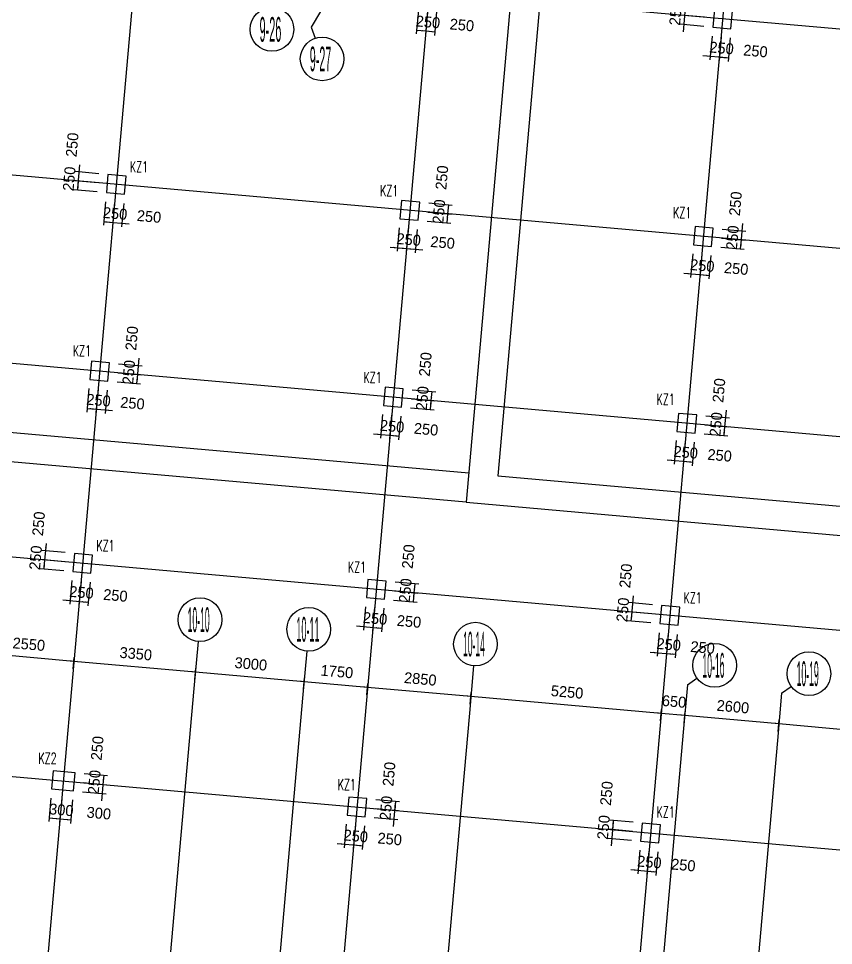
# Model space of a CAD drawing. Extents: x 19107 to 699106, y -67310 to 245688.
# Drawn here: x 616937 to 639333, y 71969 to 97433 of the extents above; entities that cross this region are included whole.
import ezdxf

# ---------------------------------------------------------------- set-up
doc = ezdxf.new("R2010")
doc.units = 0
doc.header["$LTSCALE"] = 100
doc.header["$MEASUREMENT"] = 0
for name, color, linetype in [('AXIS', 3, 'Continuous'), ('COLU', 7, 'Continuous'), ('DIM', 3, 'Continuous'), ('DOTE', 253, 'Continuous'), ('L-AXIS', 3, 'Continuous'), ('NUM', 7, 'Continuous')]:
    doc.layers.add(name, color=color, linetype=linetype)
doc.styles.add('hztxt', font='hztxt')
doc.styles.get("Standard").update_dxf_attribs({"font": 'standard'})
doc.dimstyles.get("Standard").update_dxf_attribs({"dimtxt": 300, "dimasz": 100, "dimexe": 100, "dimexo": 250, "dimgap": 100, "dimtad": 0, "dimtoh": 1, "dimdec": 0, "dimdsep": 46, "dimcen": 0.09, "dimclrt": 7, "dimadec": 0, "dimazin": 0, "dimtfac": 1, "dimtdec": 4, "dimtofl": 0, "dimtmove": 0, "dimatfit": 3, "dimfxl": 1, "dimtolj": 1, "dimtzin": 0, "dimarcsym": 0})

# ---------------------------------------------------------------- blocks, each defined once
blk = doc.blocks.new('*D1628')
at = {"layer": 'L-AXIS', "color": 0, "linetype": 'ByBlock', "lineweight": -2}
for p, q in [((634578, 78137), (634606, 78450)), ((634597, 78350), (635244, 78293)), ((635225, 78080), (635253, 78393))]:
    blk.add_line(p, q, dxfattribs=at)
for points in [[(634597, 78350), (634698, 78358), (634695, 78325)], [(635244, 78293), (635143, 78285), (635146, 78318)]]:
    blk.add_solid(points, dxfattribs=at)
at = {"layer": 'L-AXIS', "color": 7, "linetype": 'Continuous', "lineweight": -2, "insert": (634952, 78670), "char_height": 300, "width": 556.67, "attachment_point": 5, "rotation": 354.9316, "style": 'hztxt'}
blk.add_mtext('650', dxfattribs=at)
blk = doc.blocks.new('*D1372')
at = {"layer": 'L-AXIS', "color": 0, "linetype": 'ByBlock', "lineweight": -2}
for p, q in [((629349, 78601), (629376, 78914)), ((629367, 78814), (634597, 78350)), ((634578, 78137), (634606, 78450))]:
    blk.add_line(p, q, dxfattribs=at)
for points in [[(629367, 78814), (629469, 78822), (629466, 78789)], [(634597, 78350), (634496, 78343), (634499, 78376)]]:
    blk.add_solid(points, dxfattribs=at)
at = {"layer": 'L-AXIS', "color": 7, "linetype": 'Continuous', "lineweight": -2, "insert": (632013, 78931), "char_height": 300, "width": 780, "attachment_point": 5, "rotation": 354.9316, "style": 'hztxt'}
blk.add_mtext('5250', dxfattribs=at)
blk = doc.blocks.new('_AXISO')
blk.add_circle((0, 0), 0.5)
blk = doc.blocks.new('*D233')
at = {"layer": 'L-AXIS', "color": 0, "linetype": 'ByBlock', "lineweight": -2}
for p, q in [((615901, 79794), (615929, 80106)), ((615920, 80007), (618460, 79782)), ((618441, 79569), (618469, 79881))]:
    blk.add_line(p, q, dxfattribs=at)
for points in [[(615920, 80007), (616021, 80015), (616018, 79981)], [(618460, 79782), (618359, 79774), (618362, 79807)]]:
    blk.add_solid(points, dxfattribs=at)
at = {"layer": 'L-AXIS', "color": 7, "linetype": 'Continuous', "lineweight": -2, "insert": (617221, 80243), "char_height": 300, "width": 780, "attachment_point": 5, "rotation": 354.9316, "style": 'hztxt'}
blk.add_mtext('2550', dxfattribs=at)
blk = doc.blocks.new('*D3291')
at = {"layer": 'L-AXIS', "color": 0, "linetype": 'ByBlock', "lineweight": -2}
for p, q in [((618441, 79569), (618469, 79881)), ((618460, 79782), (621797, 79486)), ((621778, 79273), (621806, 79585))]:
    blk.add_line(p, q, dxfattribs=at)
for points in [[(618460, 79782), (618561, 79789), (618558, 79756)], [(621797, 79486), (621696, 79478), (621699, 79511)]]:
    blk.add_solid(points, dxfattribs=at)
at = {"layer": 'L-AXIS', "color": 7, "linetype": 'Continuous', "lineweight": -2, "insert": (620160, 79982), "char_height": 300, "width": 780, "attachment_point": 5, "rotation": 354.9316, "style": 'hztxt'}
blk.add_mtext('3350', dxfattribs=at)
blk = doc.blocks.new('*D230')
at = {"layer": 'L-AXIS', "color": 0, "linetype": 'ByBlock', "lineweight": -2}
for p, q in [((626510, 78853), (626537, 79166)), ((626529, 79066), (629367, 78814)), ((629349, 78601), (629376, 78914))]:
    blk.add_line(p, q, dxfattribs=at)
for points in [[(626529, 79066), (626630, 79074), (626627, 79041)], [(629367, 78814), (629266, 78806), (629269, 78840)]]:
    blk.add_solid(points, dxfattribs=at)
at = {"layer": 'L-AXIS', "color": 7, "linetype": 'Continuous', "lineweight": -2, "insert": (627979, 79289), "char_height": 300, "width": 780, "attachment_point": 5, "rotation": 354.9316, "style": 'hztxt'}
blk.add_mtext('2850', dxfattribs=at)
blk = doc.blocks.new('*D1200')
at = {"layer": 'L-AXIS', "color": 0, "linetype": 'ByBlock', "lineweight": -2}
for p, q in [((621778, 79273), (621806, 79585)), ((621797, 79486), (624785, 79221)), ((624767, 79008), (624794, 79320))]:
    blk.add_line(p, q, dxfattribs=at)
for points in [[(621797, 79486), (621898, 79493), (621895, 79460)], [(624785, 79221), (624684, 79213), (624687, 79246)]]:
    blk.add_solid(points, dxfattribs=at)
at = {"layer": 'L-AXIS', "color": 7, "linetype": 'Continuous', "lineweight": -2, "insert": (623322, 79702), "char_height": 300, "width": 780, "attachment_point": 5, "rotation": 354.9316, "style": 'hztxt'}
blk.add_mtext('3000', dxfattribs=at)
blk = doc.blocks.new('*D1475')
at = {"layer": 'L-AXIS', "color": 0, "linetype": 'ByBlock', "lineweight": -2}
for p, q in [((624767, 79008), (624794, 79320)), ((624785, 79221), (626529, 79066)), ((626510, 78853), (626537, 79166))]:
    blk.add_line(p, q, dxfattribs=at)
for points in [[(624785, 79221), (624887, 79228), (624884, 79195)], [(626529, 79066), (626428, 79058), (626430, 79091)]]:
    blk.add_solid(points, dxfattribs=at)
at = {"layer": 'L-AXIS', "color": 7, "linetype": 'Continuous', "lineweight": -2, "insert": (625688, 79492), "char_height": 300, "width": 690, "attachment_point": 5, "rotation": 354.9316, "style": 'hztxt'}
blk.add_mtext('1750', dxfattribs=at)
blk = doc.blocks.new('*D926')
at = {"layer": 'L-AXIS', "color": 0, "linetype": 'ByBlock', "lineweight": -2}
for p, q in [((637815, 77850), (637843, 78163)), ((637834, 78063), (642665, 77635)), ((642646, 77422), (642674, 77734))]:
    blk.add_line(p, q, dxfattribs=at)
for points in [[(637834, 78063), (637935, 78071), (637932, 78038)], [(642665, 77635), (642564, 77627), (642567, 77660)]]:
    blk.add_solid(points, dxfattribs=at)
at = {"layer": 'L-AXIS', "color": 7, "linetype": 'Continuous', "lineweight": -2, "insert": (640281, 78198), "char_height": 300, "width": 790, "attachment_point": 5, "rotation": 354.9316, "style": 'hztxt'}
blk.add_mtext('4850', dxfattribs=at)
blk = doc.blocks.new('*D1222')
at = {"layer": 'L-AXIS', "color": 0, "linetype": 'ByBlock', "lineweight": -2}
for p, q in [((635225, 78080), (635253, 78393)), ((635244, 78293), (637834, 78063)), ((637815, 77850), (637843, 78163))]:
    blk.add_line(p, q, dxfattribs=at)
for points in [[(635244, 78293), (635345, 78301), (635343, 78268)], [(637834, 78063), (637733, 78055), (637736, 78089)]]:
    blk.add_solid(points, dxfattribs=at)
at = {"layer": 'L-AXIS', "color": 7, "linetype": 'Continuous', "lineweight": -2, "insert": (636570, 78527), "char_height": 300, "width": 775, "attachment_point": 5, "rotation": 354.9316, "style": 'hztxt'}
blk.add_mtext('2600', dxfattribs=at)
blk = doc.blocks.new('*D1416')
at = {"layer": 'DIM', "color": 0, "linetype": 'ByBlock', "lineweight": -2}
for p, q in [((617825, 76019), (617768, 75372)), ((618124, 75993), (618067, 75345)), ((617777, 75471), (618076, 75445))]:
    blk.add_line(p, q, dxfattribs=at)
for points in [[(617777, 75471), (617878, 75479), (617875, 75446)], [(618076, 75445), (617975, 75437), (617978, 75470)]]:
    blk.add_solid(points, dxfattribs=at)
at = {"layer": 'DIM', "color": 7, "linetype": 'Continuous', "lineweight": -2, "insert": (618113, 75693), "char_height": 300, "width": 566.67, "attachment_point": 5, "rotation": 354.9316, "style": 'hztxt'}
blk.add_mtext('300', dxfattribs=at)
blk = doc.blocks.new('*D1661')
at = {"layer": 'DIM', "color": 0, "linetype": 'ByBlock', "lineweight": -2}
for p, q in [((618124, 75993), (618067, 75345)), ((618423, 75966), (618366, 75319)), ((618076, 75445), (618374, 75418))]:
    blk.add_line(p, q, dxfattribs=at)
for points in [[(618076, 75445), (618177, 75453), (618174, 75420)], [(618374, 75418), (618273, 75411), (618276, 75444)]]:
    blk.add_solid(points, dxfattribs=at)
at = {"layer": 'DIM', "color": 7, "linetype": 'Continuous', "lineweight": -2, "insert": (619145, 75601), "char_height": 300, "width": 566.67, "attachment_point": 5, "rotation": 354.9316, "style": 'hztxt'}
blk.add_mtext('300', dxfattribs=at)
blk = doc.blocks.new('*D5263')
at = {"layer": 'DIM', "color": 0, "linetype": 'ByBlock', "lineweight": -2}
for p, q in [((618716, 76442), (619364, 76385)), ((619224, 75945), (619282, 76593)), ((618694, 76193), (619342, 76136))]:
    blk.add_line(p, q, dxfattribs=at)
for points in [[(619264, 76394), (619256, 76495), (619290, 76492)], [(619242, 76145), (619250, 76044), (619217, 76046)]]:
    blk.add_solid(points, dxfattribs=at)
at = {"layer": 'DIM', "color": 7, "linetype": 'Continuous', "lineweight": -2, "insert": (619019, 76456), "char_height": 300, "width": 566.67, "attachment_point": 5, "rotation": 84.9316, "style": 'hztxt'}
blk.add_mtext('250', dxfattribs=at)
blk = doc.blocks.new('*D4931')
at = {"layer": 'DIM', "color": 0, "linetype": 'ByBlock', "lineweight": -2}
for p, q in [((618738, 76691), (619386, 76634)), ((618716, 76442), (619364, 76385)), ((619264, 76394), (619286, 76643))]:
    blk.add_line(p, q, dxfattribs=at)
for points in [[(619264, 76394), (619256, 76495), (619290, 76492)], [(619286, 76643), (619294, 76542), (619261, 76545)]]:
    blk.add_solid(points, dxfattribs=at)
at = {"layer": 'DIM', "color": 7, "linetype": 'Continuous', "lineweight": -2, "insert": (619101, 77388), "char_height": 300, "width": 566.67, "attachment_point": 5, "rotation": 84.9316, "style": 'hztxt'}
blk.add_mtext('250', dxfattribs=at)
blk = doc.blocks.new('*D4194')
at = {"layer": 'DIM', "color": 0, "linetype": 'ByBlock', "lineweight": -2}
for p, q in [((627927, 97662), (627869, 97014)), ((628176, 97639), (628118, 96992)), ((627878, 97114), (628127, 97092))]:
    blk.add_line(p, q, dxfattribs=at)
for points in [[(627878, 97114), (627979, 97121), (627976, 97088)], [(628127, 97092), (628026, 97084), (628029, 97117)]]:
    blk.add_solid(points, dxfattribs=at)
at = {"layer": 'DIM', "color": 7, "linetype": 'Continuous', "lineweight": -2, "insert": (628189, 97337), "char_height": 300, "width": 566.67, "attachment_point": 5, "rotation": 354.9316, "style": 'hztxt'}
blk.add_mtext('250', dxfattribs=at)
blk = doc.blocks.new('*D4488')
at = {"layer": 'DIM', "color": 0, "linetype": 'ByBlock', "lineweight": -2}
for p, q in [((628176, 97639), (628118, 96992)), ((628425, 97617), (628367, 96970)), ((628127, 97092), (628376, 97069))]:
    blk.add_line(p, q, dxfattribs=at)
for points in [[(628127, 97092), (628228, 97099), (628225, 97066)], [(628376, 97069), (628275, 97062), (628278, 97095)]]:
    blk.add_solid(points, dxfattribs=at)
at = {"layer": 'DIM', "color": 7, "linetype": 'Continuous', "lineweight": -2, "insert": (629122, 97254), "char_height": 300, "width": 566.67, "attachment_point": 5, "rotation": 354.9316, "style": 'hztxt'}
blk.add_mtext('250', dxfattribs=at)
blk = doc.blocks.new('*D4851')
at = {"layer": 'DIM', "color": 0, "linetype": 'ByBlock', "lineweight": -2}
for p, q in [((635010, 85840), (634953, 85192)), ((635259, 85817), (635202, 85170)), ((634762, 85309), (635410, 85252))]:
    blk.add_line(p, q, dxfattribs=at)
for points in [[(634962, 85292), (634860, 85284), (634863, 85317)], [(635211, 85270), (635312, 85277), (635309, 85244)]]:
    blk.add_solid(points, dxfattribs=at)
at = {"layer": 'DIM', "color": 7, "linetype": 'Continuous', "lineweight": -2, "insert": (635273, 85515), "char_height": 300, "width": 566.67, "attachment_point": 5, "rotation": 354.9316, "style": 'hztxt'}
blk.add_mtext('250', dxfattribs=at)
blk = doc.blocks.new('*D449')
at = {"layer": 'DIM', "color": 0, "linetype": 'ByBlock', "lineweight": -2}
for p, q in [((635259, 85817), (635202, 85170)), ((635508, 85795), (635451, 85148)), ((635211, 85270), (635460, 85247))]:
    blk.add_line(p, q, dxfattribs=at)
for points in [[(635211, 85270), (635312, 85277), (635309, 85244)], [(635460, 85247), (635359, 85240), (635361, 85273)]]:
    blk.add_solid(points, dxfattribs=at)
at = {"layer": 'DIM', "color": 7, "linetype": 'Continuous', "lineweight": -2, "insert": (636205, 85432), "char_height": 300, "width": 566.67, "attachment_point": 5, "rotation": 354.9316, "style": 'hztxt'}
blk.add_mtext('250', dxfattribs=at)
blk = doc.blocks.new('*D45')
at = {"layer": 'DIM', "color": 0, "linetype": 'ByBlock', "lineweight": -2}
for p, q in [((635801, 86271), (636449, 86214)), ((636327, 85974), (636349, 86223)), ((635779, 86022), (636427, 85965))]:
    blk.add_line(p, q, dxfattribs=at)
for points in [[(636327, 85974), (636319, 86075), (636353, 86072)], [(636349, 86223), (636357, 86122), (636324, 86125)]]:
    blk.add_solid(points, dxfattribs=at)
at = {"layer": 'DIM', "color": 7, "linetype": 'Continuous', "lineweight": -2, "insert": (636104, 86285), "char_height": 300, "width": 566.67, "attachment_point": 5, "rotation": 84.9316, "style": 'hztxt'}
blk.add_mtext('250', dxfattribs=at)
blk = doc.blocks.new('*D3606')
at = {"layer": 'DIM', "color": 0, "linetype": 'ByBlock', "lineweight": -2}
for p, q in [((636332, 86023), (636389, 86671)), ((635823, 86520), (636471, 86463)), ((635801, 86271), (636449, 86214))]:
    blk.add_line(p, q, dxfattribs=at)
for points in [[(636371, 86472), (636364, 86573), (636397, 86570)], [(636349, 86223), (636357, 86122), (636324, 86125)]]:
    blk.add_solid(points, dxfattribs=at)
at = {"layer": 'DIM', "color": 7, "linetype": 'Continuous', "lineweight": -2, "insert": (636186, 87217), "char_height": 300, "width": 566.67, "attachment_point": 5, "rotation": 84.9316, "style": 'hztxt'}
blk.add_mtext('250', dxfattribs=at)
blk = doc.blocks.new('*D3284')
at = {"layer": 'DIM', "color": 0, "linetype": 'ByBlock', "lineweight": -2}
for p, q in [((626942, 86555), (626884, 85908)), ((627191, 86533), (627133, 85886)), ((626694, 86025), (627341, 85967))]:
    blk.add_line(p, q, dxfattribs=at)
for points in [[(626893, 86007), (626792, 86000), (626795, 86033)], [(627142, 85985), (627243, 85993), (627240, 85960)]]:
    blk.add_solid(points, dxfattribs=at)
at = {"layer": 'DIM', "color": 7, "linetype": 'Continuous', "lineweight": -2, "insert": (627204, 86231), "char_height": 300, "width": 566.67, "attachment_point": 5, "rotation": 354.9316, "style": 'hztxt'}
blk.add_mtext('250', dxfattribs=at)
blk = doc.blocks.new('*D4242')
at = {"layer": 'DIM', "color": 0, "linetype": 'ByBlock', "lineweight": -2}
for p, q in [((627191, 86533), (627133, 85886)), ((627440, 86511), (627382, 85863)), ((627142, 85985), (627391, 85963))]:
    blk.add_line(p, q, dxfattribs=at)
for points in [[(627142, 85985), (627243, 85993), (627240, 85960)], [(627391, 85963), (627290, 85955), (627293, 85989)]]:
    blk.add_solid(points, dxfattribs=at)
at = {"layer": 'DIM', "color": 7, "linetype": 'Continuous', "lineweight": -2, "insert": (628137, 86148), "char_height": 300, "width": 566.67, "attachment_point": 5, "rotation": 354.9316, "style": 'hztxt'}
blk.add_mtext('250', dxfattribs=at)
blk = doc.blocks.new('*D4487')
at = {"layer": 'DIM', "color": 0, "linetype": 'ByBlock', "lineweight": -2}
for p, q in [((627733, 86987), (628381, 86929)), ((628259, 86689), (628281, 86938)), ((627711, 86738), (628358, 86680))]:
    blk.add_line(p, q, dxfattribs=at)
for points in [[(628281, 86938), (628289, 86837), (628255, 86840)], [(628259, 86689), (628251, 86790), (628284, 86787)]]:
    blk.add_solid(points, dxfattribs=at)
at = {"layer": 'DIM', "color": 7, "linetype": 'Continuous', "lineweight": -2, "insert": (628035, 87000), "char_height": 300, "width": 566.67, "attachment_point": 5, "rotation": 84.9316, "style": 'hztxt'}
blk.add_mtext('250', dxfattribs=at)
blk = doc.blocks.new('*D4088')
at = {"layer": 'DIM', "color": 0, "linetype": 'ByBlock', "lineweight": -2}
for p, q in [((627755, 87236), (628403, 87178)), ((628281, 86938), (628303, 87187)), ((627733, 86987), (628381, 86929))]:
    blk.add_line(p, q, dxfattribs=at)
for points in [[(628303, 87187), (628311, 87086), (628278, 87089)], [(628281, 86938), (628273, 87039), (628306, 87036)]]:
    blk.add_solid(points, dxfattribs=at)
at = {"layer": 'DIM', "color": 7, "linetype": 'Continuous', "lineweight": -2, "insert": (628118, 87933), "char_height": 300, "width": 566.67, "attachment_point": 5, "rotation": 84.9316, "style": 'hztxt'}
blk.add_mtext('250', dxfattribs=at)
blk = doc.blocks.new('*D2395')
at = {"layer": 'DIM', "color": 0, "linetype": 'ByBlock', "lineweight": -2}
for p, q in [((618873, 87271), (618816, 86623)), ((619123, 87249), (619065, 86601)), ((618825, 86723), (619074, 86701))]:
    blk.add_line(p, q, dxfattribs=at)
for points in [[(618825, 86723), (618926, 86731), (618923, 86697)], [(619074, 86701), (618973, 86693), (618976, 86726)]]:
    blk.add_solid(points, dxfattribs=at)
at = {"layer": 'DIM', "color": 7, "linetype": 'Continuous', "lineweight": -2, "insert": (619136, 86946), "char_height": 300, "width": 566.67, "attachment_point": 5, "rotation": 354.9316, "style": 'hztxt'}
blk.add_mtext('250', dxfattribs=at)
blk = doc.blocks.new('*D2014')
at = {"layer": 'DIM', "color": 0, "linetype": 'ByBlock', "lineweight": -2}
for p, q in [((619123, 87249), (619065, 86601)), ((619372, 87227), (619314, 86579)), ((618875, 86718), (619522, 86661))]:
    blk.add_line(p, q, dxfattribs=at)
for points in [[(619074, 86701), (618973, 86693), (618976, 86726)], [(619323, 86679), (619424, 86686), (619421, 86653)]]:
    blk.add_solid(points, dxfattribs=at)
at = {"layer": 'DIM', "color": 7, "linetype": 'Continuous', "lineweight": -2, "insert": (620069, 86864), "char_height": 300, "width": 566.67, "attachment_point": 5, "rotation": 354.9316, "style": 'hztxt'}
blk.add_mtext('250', dxfattribs=at)
blk = doc.blocks.new('*D2915')
at = {"layer": 'DIM', "color": 0, "linetype": 'ByBlock', "lineweight": -2}
for p, q in [((619665, 87702), (620312, 87645)), ((620191, 87405), (620213, 87654)), ((619643, 87453), (620290, 87396))]:
    blk.add_line(p, q, dxfattribs=at)
for points in [[(620213, 87654), (620220, 87553), (620187, 87556)], [(620191, 87405), (620183, 87506), (620216, 87503)]]:
    blk.add_solid(points, dxfattribs=at)
at = {"layer": 'DIM', "color": 7, "linetype": 'Continuous', "lineweight": -2, "insert": (619967, 87716), "char_height": 300, "width": 566.67, "attachment_point": 5, "rotation": 84.9316, "style": 'hztxt'}
blk.add_mtext('250', dxfattribs=at)
blk = doc.blocks.new('*D2521')
at = {"layer": 'DIM', "color": 0, "linetype": 'ByBlock', "lineweight": -2}
for p, q in [((619687, 87951), (620334, 87894)), ((620195, 87455), (620252, 88102)), ((619665, 87702), (620312, 87645))]:
    blk.add_line(p, q, dxfattribs=at)
for points in [[(620235, 87903), (620227, 88004), (620260, 88001)], [(620213, 87654), (620220, 87553), (620187, 87556)]]:
    blk.add_solid(points, dxfattribs=at)
at = {"layer": 'DIM', "color": 7, "linetype": 'Continuous', "lineweight": -2, "insert": (620050, 88649), "char_height": 300, "width": 566.67, "attachment_point": 5, "rotation": 84.9316, "style": 'hztxt'}
blk.add_mtext('250', dxfattribs=at)
blk = doc.blocks.new('*D684')
at = {"layer": 'DIM', "color": 0, "linetype": 'ByBlock', "lineweight": -2}
for p, q in [((635260, 97714), (635203, 97066)), ((635768, 97217), (635121, 97274)), ((635790, 97466), (635143, 97523))]:
    blk.add_line(p, q, dxfattribs=at)
for points in [[(635242, 97515), (635235, 97616), (635268, 97613)], [(635220, 97266), (635228, 97165), (635195, 97167)]]:
    blk.add_solid(points, dxfattribs=at)
at = {"layer": 'DIM', "color": 7, "linetype": 'Continuous', "lineweight": -2, "insert": (634997, 97577), "char_height": 300, "width": 566.67, "attachment_point": 5, "rotation": 84.9316, "style": 'hztxt'}
blk.add_mtext('250', dxfattribs=at)
blk = doc.blocks.new('*D330')
at = {"layer": 'DIM', "color": 0, "linetype": 'ByBlock', "lineweight": -2}
for p, q in [((635995, 96946), (635938, 96298)), ((636244, 96924), (636187, 96276)), ((635747, 96416), (636395, 96358))]:
    blk.add_line(p, q, dxfattribs=at)
for points in [[(635947, 96398), (635846, 96390), (635848, 96423)], [(636196, 96376), (636297, 96384), (636294, 96351)]]:
    blk.add_solid(points, dxfattribs=at)
at = {"layer": 'DIM', "color": 7, "linetype": 'Continuous', "lineweight": -2, "insert": (636258, 96621), "char_height": 300, "width": 566.67, "attachment_point": 5, "rotation": 354.9316, "style": 'hztxt'}
blk.add_mtext('250', dxfattribs=at)
blk = doc.blocks.new('*D1283')
at = {"layer": 'DIM', "color": 0, "linetype": 'ByBlock', "lineweight": -2}
for p, q in [((636244, 96924), (636187, 96276)), ((636493, 96902), (636436, 96254)), ((636196, 96376), (636445, 96354))]:
    blk.add_line(p, q, dxfattribs=at)
for points in [[(636196, 96376), (636297, 96384), (636294, 96351)], [(636445, 96354), (636344, 96346), (636347, 96379)]]:
    blk.add_solid(points, dxfattribs=at)
at = {"layer": 'DIM', "color": 7, "linetype": 'Continuous', "lineweight": -2, "insert": (637190, 96539), "char_height": 300, "width": 566.67, "attachment_point": 5, "rotation": 354.9316, "style": 'hztxt'}
blk.add_mtext('250', dxfattribs=at)
blk = doc.blocks.new('*D765')
at = {"layer": 'DIM', "color": 0, "linetype": 'ByBlock', "lineweight": -2}
for p, q in [((635465, 90969), (635408, 90322)), ((635714, 90947), (635657, 90300)), ((635217, 90439), (635865, 90382))]:
    blk.add_line(p, q, dxfattribs=at)
for points in [[(635417, 90422), (635315, 90414), (635318, 90447)], [(635666, 90399), (635767, 90407), (635764, 90374)]]:
    blk.add_solid(points, dxfattribs=at)
at = {"layer": 'DIM', "color": 7, "linetype": 'Continuous', "lineweight": -2, "insert": (635728, 90645), "char_height": 300, "width": 566.67, "attachment_point": 5, "rotation": 354.9316, "style": 'hztxt'}
blk.add_mtext('250', dxfattribs=at)
blk = doc.blocks.new('*D380')
at = {"layer": 'DIM', "color": 0, "linetype": 'ByBlock', "lineweight": -2}
for p, q in [((635714, 90947), (635657, 90300)), ((635963, 90925), (635906, 90278)), ((635666, 90399), (635915, 90377))]:
    blk.add_line(p, q, dxfattribs=at)
for points in [[(635666, 90399), (635767, 90407), (635764, 90374)], [(635915, 90377), (635814, 90370), (635816, 90403)]]:
    blk.add_solid(points, dxfattribs=at)
at = {"layer": 'DIM', "color": 7, "linetype": 'Continuous', "lineweight": -2, "insert": (636660, 90562), "char_height": 300, "width": 566.67, "attachment_point": 5, "rotation": 354.9316, "style": 'hztxt'}
blk.add_mtext('250', dxfattribs=at)
blk = doc.blocks.new('*D1363')
at = {"layer": 'DIM', "color": 0, "linetype": 'ByBlock', "lineweight": -2}
for p, q in [((636256, 91401), (636904, 91344)), ((636782, 91104), (636804, 91353)), ((636234, 91152), (636882, 91095))]:
    blk.add_line(p, q, dxfattribs=at)
for points in [[(636782, 91104), (636774, 91205), (636808, 91202)], [(636804, 91353), (636812, 91251), (636779, 91254)]]:
    blk.add_solid(points, dxfattribs=at)
at = {"layer": 'DIM', "color": 7, "linetype": 'Continuous', "lineweight": -2, "insert": (636559, 91415), "char_height": 300, "width": 566.67, "attachment_point": 5, "rotation": 84.9316, "style": 'hztxt'}
blk.add_mtext('250', dxfattribs=at)
blk = doc.blocks.new('*D984')
at = {"layer": 'DIM', "color": 0, "linetype": 'ByBlock', "lineweight": -2}
for p, q in [((636787, 91153), (636844, 91801)), ((636278, 91650), (636926, 91593)), ((636256, 91401), (636904, 91344))]:
    blk.add_line(p, q, dxfattribs=at)
for points in [[(636826, 91602), (636819, 91703), (636852, 91700)], [(636804, 91353), (636812, 91251), (636779, 91254)]]:
    blk.add_solid(points, dxfattribs=at)
at = {"layer": 'DIM', "color": 7, "linetype": 'Continuous', "lineweight": -2, "insert": (636641, 92347), "char_height": 300, "width": 566.67, "attachment_point": 5, "rotation": 84.9316, "style": 'hztxt'}
blk.add_mtext('250', dxfattribs=at)
blk = doc.blocks.new('*D1227')
at = {"layer": 'DIM', "color": 0, "linetype": 'ByBlock', "lineweight": -2}
for p, q in [((627397, 91685), (627339, 91038)), ((627646, 91663), (627588, 91015)), ((627149, 91155), (627796, 91097))]:
    blk.add_line(p, q, dxfattribs=at)
for points in [[(627348, 91137), (627247, 91129), (627250, 91163)], [(627597, 91115), (627698, 91123), (627695, 91090)]]:
    blk.add_solid(points, dxfattribs=at)
at = {"layer": 'DIM', "color": 7, "linetype": 'Continuous', "lineweight": -2, "insert": (627659, 91360), "char_height": 300, "width": 566.67, "attachment_point": 5, "rotation": 354.9316, "style": 'hztxt'}
blk.add_mtext('250', dxfattribs=at)
blk = doc.blocks.new('*D4839')
at = {"layer": 'DIM', "color": 0, "linetype": 'ByBlock', "lineweight": -2}
for p, q in [((627646, 91663), (627588, 91015)), ((627895, 91641), (627837, 90993)), ((627398, 91133), (628045, 91075))]:
    blk.add_line(p, q, dxfattribs=at)
for points in [[(627597, 91115), (627496, 91107), (627499, 91140)], [(627846, 91093), (627947, 91101), (627944, 91068)]]:
    blk.add_solid(points, dxfattribs=at)
at = {"layer": 'DIM', "color": 7, "linetype": 'Continuous', "lineweight": -2, "insert": (628592, 91278), "char_height": 300, "width": 566.67, "attachment_point": 5, "rotation": 354.9316, "style": 'hztxt'}
blk.add_mtext('250', dxfattribs=at)
blk = doc.blocks.new('*D4496')
at = {"layer": 'DIM', "color": 0, "linetype": 'ByBlock', "lineweight": -2}
for p, q in [((628188, 92117), (628835, 92059)), ((628714, 91819), (628736, 92068)), ((628166, 91868), (628813, 91810))]:
    blk.add_line(p, q, dxfattribs=at)
for points in [[(628736, 92068), (628744, 91967), (628710, 91970)], [(628714, 91819), (628706, 91920), (628739, 91917)]]:
    blk.add_solid(points, dxfattribs=at)
at = {"layer": 'DIM', "color": 7, "linetype": 'Continuous', "lineweight": -2, "insert": (628490, 92130), "char_height": 300, "width": 566.67, "attachment_point": 5, "rotation": 84.9316, "style": 'hztxt'}
blk.add_mtext('250', dxfattribs=at)
blk = doc.blocks.new('*D108')
at = {"layer": 'DIM', "color": 0, "linetype": 'ByBlock', "lineweight": -2}
for p, q in [((628210, 92366), (628858, 92308)), ((628736, 92068), (628758, 92317)), ((628188, 92117), (628835, 92059))]:
    blk.add_line(p, q, dxfattribs=at)
for points in [[(628758, 92317), (628766, 92216), (628733, 92219)], [(628736, 92068), (628728, 92169), (628761, 92166)]]:
    blk.add_solid(points, dxfattribs=at)
at = {"layer": 'DIM', "color": 7, "linetype": 'Continuous', "lineweight": -2, "insert": (628573, 93063), "char_height": 300, "width": 566.67, "attachment_point": 5, "rotation": 84.9316, "style": 'hztxt'}
blk.add_mtext('250', dxfattribs=at)
blk = doc.blocks.new('*D5010')
at = {"layer": 'DIM', "color": 0, "linetype": 'ByBlock', "lineweight": -2}
for p, q in [((619146, 93170), (618498, 93227)), ((618616, 93418), (618558, 92770)), ((619124, 92921), (618476, 92978))]:
    blk.add_line(p, q, dxfattribs=at)
for points in [[(618598, 93218), (618590, 93319), (618623, 93316)], [(618576, 92969), (618584, 92868), (618550, 92871)]]:
    blk.add_solid(points, dxfattribs=at)
at = {"layer": 'DIM', "color": 7, "linetype": 'Continuous', "lineweight": -2, "insert": (618413, 93964), "char_height": 300, "width": 566.67, "attachment_point": 5, "rotation": 84.9316, "style": 'hztxt'}
blk.add_mtext('250', dxfattribs=at)
blk = doc.blocks.new('*D3275')
at = {"layer": 'DIM', "color": 0, "linetype": 'ByBlock', "lineweight": -2}
for p, q in [((619124, 92921), (618476, 92978)), ((618576, 92969), (618554, 92720)), ((619102, 92672), (618454, 92729))]:
    blk.add_line(p, q, dxfattribs=at)
for points in [[(618576, 92969), (618584, 92868), (618550, 92871)], [(618554, 92720), (618546, 92821), (618579, 92818)]]:
    blk.add_solid(points, dxfattribs=at)
at = {"layer": 'DIM', "color": 7, "linetype": 'Continuous', "lineweight": -2, "insert": (618330, 93031), "char_height": 300, "width": 566.67, "attachment_point": 5, "rotation": 84.9316, "style": 'hztxt'}
blk.add_mtext('250', dxfattribs=at)
blk = doc.blocks.new('*D3589')
at = {"layer": 'DIM', "color": 0, "linetype": 'ByBlock', "lineweight": -2}
for p, q in [((619328, 92401), (619271, 91753)), ((619577, 92378), (619520, 91731)), ((619280, 91853), (619529, 91831))]:
    blk.add_line(p, q, dxfattribs=at)
for points in [[(619280, 91853), (619381, 91860), (619378, 91827)], [(619529, 91831), (619428, 91823), (619431, 91856)]]:
    blk.add_solid(points, dxfattribs=at)
at = {"layer": 'DIM', "color": 7, "linetype": 'Continuous', "lineweight": -2, "insert": (619591, 92076), "char_height": 300, "width": 566.67, "attachment_point": 5, "rotation": 354.9316, "style": 'hztxt'}
blk.add_mtext('250', dxfattribs=at)
blk = doc.blocks.new('*D3220')
at = {"layer": 'DIM', "color": 0, "linetype": 'ByBlock', "lineweight": -2}
for p, q in [((619577, 92378), (619520, 91731)), ((619827, 92356), (619769, 91709)), ((619330, 91848), (619977, 91791))]:
    blk.add_line(p, q, dxfattribs=at)
for points in [[(619529, 91831), (619428, 91823), (619431, 91856)], [(619778, 91809), (619879, 91816), (619876, 91783)]]:
    blk.add_solid(points, dxfattribs=at)
at = {"layer": 'DIM', "color": 7, "linetype": 'Continuous', "lineweight": -2, "insert": (620524, 91993), "char_height": 300, "width": 566.67, "attachment_point": 5, "rotation": 354.9316, "style": 'hztxt'}
blk.add_mtext('250', dxfattribs=at)
blk = doc.blocks.new('*D2859')
at = {"layer": 'DIM', "color": 0, "linetype": 'ByBlock', "lineweight": -2}
for p, q in [((633829, 81577), (633772, 80930)), ((634359, 81329), (633712, 81387)), ((634337, 81080), (633690, 81138))]:
    blk.add_line(p, q, dxfattribs=at)
for points in [[(633811, 81378), (633804, 81479), (633837, 81476)], [(633789, 81129), (633797, 81028), (633764, 81031)]]:
    blk.add_solid(points, dxfattribs=at)
at = {"layer": 'DIM', "color": 7, "linetype": 'Continuous', "lineweight": -2, "insert": (633626, 82124), "char_height": 300, "width": 566.67, "attachment_point": 5, "rotation": 84.9316, "style": 'hztxt'}
blk.add_mtext('250', dxfattribs=at)
blk = doc.blocks.new('*D2457')
at = {"layer": 'DIM', "color": 0, "linetype": 'ByBlock', "lineweight": -2}
for p, q in [((634337, 81080), (633690, 81138)), ((633789, 81129), (633767, 80880)), ((634315, 80831), (633668, 80889))]:
    blk.add_line(p, q, dxfattribs=at)
for points in [[(633767, 80880), (633759, 80981), (633793, 80978)], [(633789, 81129), (633797, 81028), (633764, 81031)]]:
    blk.add_solid(points, dxfattribs=at)
at = {"layer": 'DIM', "color": 7, "linetype": 'Continuous', "lineweight": -2, "insert": (633544, 81191), "char_height": 300, "width": 566.67, "attachment_point": 5, "rotation": 84.9316, "style": 'hztxt'}
blk.add_mtext('250', dxfattribs=at)
blk = doc.blocks.new('*D805')
at = {"layer": 'DIM', "color": 0, "linetype": 'ByBlock', "lineweight": -2}
for p, q in [((634542, 80560), (634485, 79913)), ((634791, 80538), (634734, 79891)), ((634294, 80030), (634942, 79973))]:
    blk.add_line(p, q, dxfattribs=at)
for points in [[(634493, 80012), (634392, 80005), (634395, 80038)], [(634742, 79990), (634843, 79998), (634841, 79965)]]:
    blk.add_solid(points, dxfattribs=at)
at = {"layer": 'DIM', "color": 7, "linetype": 'Continuous', "lineweight": -2, "insert": (634805, 80236), "char_height": 300, "width": 566.67, "attachment_point": 5, "rotation": 354.9316, "style": 'hztxt'}
blk.add_mtext('250', dxfattribs=at)
blk = doc.blocks.new('*D428')
at = {"layer": 'DIM', "color": 0, "linetype": 'ByBlock', "lineweight": -2}
for p, q in [((634791, 80538), (634734, 79891)), ((635040, 80516), (634983, 79869)), ((634742, 79990), (634991, 79968))]:
    blk.add_line(p, q, dxfattribs=at)
for points in [[(634742, 79990), (634843, 79998), (634841, 79965)], [(634991, 79968), (634890, 79960), (634893, 79994)]]:
    blk.add_solid(points, dxfattribs=at)
at = {"layer": 'DIM', "color": 7, "linetype": 'Continuous', "lineweight": -2, "insert": (635737, 80153), "char_height": 300, "width": 566.67, "attachment_point": 5, "rotation": 354.9316, "style": 'hztxt'}
blk.add_mtext('250', dxfattribs=at)
blk = doc.blocks.new('*D1324')
at = {"layer": 'DIM', "color": 0, "linetype": 'ByBlock', "lineweight": -2}
for p, q in [((626474, 81276), (626416, 80628)), ((626723, 81254), (626665, 80606)), ((626226, 80746), (626873, 80688))]:
    blk.add_line(p, q, dxfattribs=at)
for points in [[(626425, 80728), (626324, 80720), (626327, 80753)], [(626674, 80706), (626775, 80714), (626772, 80680)]]:
    blk.add_solid(points, dxfattribs=at)
at = {"layer": 'DIM', "color": 7, "linetype": 'Continuous', "lineweight": -2, "insert": (626736, 80951), "char_height": 300, "width": 566.67, "attachment_point": 5, "rotation": 354.9316, "style": 'hztxt'}
blk.add_mtext('250', dxfattribs=at)
blk = doc.blocks.new('*D942')
at = {"layer": 'DIM', "color": 0, "linetype": 'ByBlock', "lineweight": -2}
for p, q in [((626723, 81254), (626665, 80606)), ((626972, 81232), (626914, 80584)), ((626674, 80706), (626923, 80684))]:
    blk.add_line(p, q, dxfattribs=at)
for points in [[(626674, 80706), (626775, 80714), (626772, 80680)], [(626923, 80684), (626822, 80676), (626825, 80709)]]:
    blk.add_solid(points, dxfattribs=at)
at = {"layer": 'DIM', "color": 7, "linetype": 'Continuous', "lineweight": -2, "insert": (627669, 80869), "char_height": 300, "width": 566.67, "attachment_point": 5, "rotation": 354.9316, "style": 'hztxt'}
blk.add_mtext('250', dxfattribs=at)
blk = doc.blocks.new('*D1269')
at = {"layer": 'DIM', "color": 0, "linetype": 'ByBlock', "lineweight": -2}
for p, q in [((627265, 81708), (627912, 81650)), ((627791, 81410), (627813, 81659)), ((627243, 81459), (627890, 81401))]:
    blk.add_line(p, q, dxfattribs=at)
for points in [[(627791, 81410), (627783, 81511), (627816, 81508)], [(627813, 81659), (627820, 81558), (627787, 81561)]]:
    blk.add_solid(points, dxfattribs=at)
at = {"layer": 'DIM', "color": 7, "linetype": 'Continuous', "lineweight": -2, "insert": (627567, 81721), "char_height": 300, "width": 566.67, "attachment_point": 5, "rotation": 84.9316, "style": 'hztxt'}
blk.add_mtext('250', dxfattribs=at)
blk = doc.blocks.new('*D4885')
at = {"layer": 'DIM', "color": 0, "linetype": 'ByBlock', "lineweight": -2}
for p, q in [((627287, 81957), (627934, 81899)), ((627813, 81659), (627835, 81908)), ((627265, 81708), (627912, 81650))]:
    blk.add_line(p, q, dxfattribs=at)
for points in [[(627813, 81659), (627805, 81760), (627838, 81757)], [(627835, 81908), (627843, 81807), (627809, 81810)]]:
    blk.add_solid(points, dxfattribs=at)
at = {"layer": 'DIM', "color": 7, "linetype": 'Continuous', "lineweight": -2, "insert": (627650, 82654), "char_height": 300, "width": 566.67, "attachment_point": 5, "rotation": 84.9316, "style": 'hztxt'}
blk.add_mtext('250', dxfattribs=at)
blk = doc.blocks.new('*D4451')
at = {"layer": 'DIM', "color": 0, "linetype": 'ByBlock', "lineweight": -2}
for p, q in [((618223, 82761), (617575, 82818)), ((617692, 83008), (617635, 82361)), ((618200, 82512), (617553, 82569))]:
    blk.add_line(p, q, dxfattribs=at)
for points in [[(617675, 82809), (617667, 82910), (617700, 82907)], [(617653, 82560), (617660, 82459), (617627, 82462)]]:
    blk.add_solid(points, dxfattribs=at)
at = {"layer": 'DIM', "color": 7, "linetype": 'Continuous', "lineweight": -2, "insert": (617490, 83555), "char_height": 300, "width": 566.67, "attachment_point": 5, "rotation": 84.9316, "style": 'hztxt'}
blk.add_mtext('250', dxfattribs=at)
blk = doc.blocks.new('*D73')
at = {"layer": 'DIM', "color": 0, "linetype": 'ByBlock', "lineweight": -2}
for p, q in [((618200, 82512), (617553, 82569)), ((617653, 82560), (617630, 82311)), ((618178, 82263), (617531, 82320))]:
    blk.add_line(p, q, dxfattribs=at)
for points in [[(617653, 82560), (617660, 82459), (617627, 82462)], [(617630, 82311), (617623, 82412), (617656, 82409)]]:
    blk.add_solid(points, dxfattribs=at)
at = {"layer": 'DIM', "color": 7, "linetype": 'Continuous', "lineweight": -2, "insert": (617407, 82622), "char_height": 300, "width": 566.67, "attachment_point": 5, "rotation": 84.9316, "style": 'hztxt'}
blk.add_mtext('250', dxfattribs=at)
blk = doc.blocks.new('*D5048')
at = {"layer": 'DIM', "color": 0, "linetype": 'ByBlock', "lineweight": -2}
for p, q in [((618405, 81991), (618348, 81344)), ((618654, 81969), (618597, 81322)), ((618157, 81461), (618805, 81404))]:
    blk.add_line(p, q, dxfattribs=at)
for points in [[(618357, 81444), (618256, 81436), (618259, 81469)], [(618606, 81421), (618707, 81429), (618704, 81396)]]:
    blk.add_solid(points, dxfattribs=at)
at = {"layer": 'DIM', "color": 7, "linetype": 'Continuous', "lineweight": -2, "insert": (618668, 81667), "char_height": 300, "width": 566.67, "attachment_point": 5, "rotation": 354.9316, "style": 'hztxt'}
blk.add_mtext('250', dxfattribs=at)
blk = doc.blocks.new('*D3311')
at = {"layer": 'DIM', "color": 0, "linetype": 'ByBlock', "lineweight": -2}
for p, q in [((618654, 81969), (618597, 81322)), ((618903, 81947), (618846, 81300)), ((618606, 81421), (618855, 81399))]:
    blk.add_line(p, q, dxfattribs=at)
for points in [[(618606, 81421), (618707, 81429), (618704, 81396)], [(618855, 81399), (618754, 81392), (618757, 81425)]]:
    blk.add_solid(points, dxfattribs=at)
at = {"layer": 'DIM', "color": 7, "linetype": 'Continuous', "lineweight": -2, "insert": (619600, 81584), "char_height": 300, "width": 566.67, "attachment_point": 5, "rotation": 354.9316, "style": 'hztxt'}
blk.add_mtext('250', dxfattribs=at)
blk = doc.blocks.new('*D4275')
at = {"layer": 'DIM', "color": 0, "linetype": 'ByBlock', "lineweight": -2}
for p, q in [((633829, 75353), (633182, 75410)), ((633281, 75401), (633259, 75152)), ((633807, 75104), (633160, 75161))]:
    blk.add_line(p, q, dxfattribs=at)
for points in [[(633281, 75401), (633289, 75300), (633256, 75303)], [(633259, 75152), (633251, 75253), (633285, 75251)]]:
    blk.add_solid(points, dxfattribs=at)
at = {"layer": 'DIM', "color": 7, "linetype": 'Continuous', "lineweight": -2, "insert": (633096, 76147), "char_height": 300, "width": 566.67, "attachment_point": 5, "rotation": 84.9316, "style": 'hztxt'}
blk.add_mtext('250', dxfattribs=at)
blk = doc.blocks.new('*D3880')
at = {"layer": 'DIM', "color": 0, "linetype": 'ByBlock', "lineweight": -2}
for p, q in [((633807, 75104), (633160, 75161)), ((633277, 75352), (633219, 74704)), ((633785, 74855), (633137, 74912))]:
    blk.add_line(p, q, dxfattribs=at)
for points in [[(633259, 75152), (633251, 75253), (633285, 75251)], [(633237, 74903), (633245, 74802), (633212, 74805)]]:
    blk.add_solid(points, dxfattribs=at)
at = {"layer": 'DIM', "color": 7, "linetype": 'Continuous', "lineweight": -2, "insert": (633014, 75215), "char_height": 300, "width": 566.67, "attachment_point": 5, "rotation": 84.9316, "style": 'hztxt'}
blk.add_mtext('250', dxfattribs=at)
blk = doc.blocks.new('*D2136')
at = {"layer": 'DIM', "color": 0, "linetype": 'ByBlock', "lineweight": -2}
for p, q in [((634012, 74584), (633954, 73936)), ((634261, 74562), (634203, 73914)), ((633764, 74054), (634412, 73996))]:
    blk.add_line(p, q, dxfattribs=at)
for points in [[(633963, 74036), (633862, 74028), (633865, 74061)], [(634212, 74014), (634313, 74022), (634310, 73988)]]:
    blk.add_solid(points, dxfattribs=at)
at = {"layer": 'DIM', "color": 7, "linetype": 'Continuous', "lineweight": -2, "insert": (634274, 74259), "char_height": 300, "width": 566.67, "attachment_point": 5, "rotation": 354.9316, "style": 'hztxt'}
blk.add_mtext('250', dxfattribs=at)
blk = doc.blocks.new('*D1760')
at = {"layer": 'DIM', "color": 0, "linetype": 'ByBlock', "lineweight": -2}
for p, q in [((634261, 74562), (634203, 73914)), ((634510, 74540), (634452, 73892)), ((634212, 74014), (634461, 73992))]:
    blk.add_line(p, q, dxfattribs=at)
for points in [[(634212, 74014), (634313, 74022), (634310, 73988)], [(634461, 73992), (634360, 73984), (634363, 74017)]]:
    blk.add_solid(points, dxfattribs=at)
at = {"layer": 'DIM', "color": 7, "linetype": 'Continuous', "lineweight": -2, "insert": (635207, 74177), "char_height": 300, "width": 566.67, "attachment_point": 5, "rotation": 354.9316, "style": 'hztxt'}
blk.add_mtext('250', dxfattribs=at)
blk = doc.blocks.new('*D2073')
at = {"layer": 'DIM', "color": 0, "linetype": 'ByBlock', "lineweight": -2}
for p, q in [((625944, 75299), (625886, 74652)), ((626193, 75277), (626135, 74630)), ((625696, 74769), (626343, 74712))]:
    blk.add_line(p, q, dxfattribs=at)
for points in [[(625895, 74751), (625794, 74744), (625797, 74777)], [(626144, 74729), (626245, 74737), (626242, 74704)]]:
    blk.add_solid(points, dxfattribs=at)
at = {"layer": 'DIM', "color": 7, "linetype": 'Continuous', "lineweight": -2, "insert": (626206, 74975), "char_height": 300, "width": 566.67, "attachment_point": 5, "rotation": 354.9316, "style": 'hztxt'}
blk.add_mtext('250', dxfattribs=at)
blk = doc.blocks.new('*D3003')
at = {"layer": 'DIM', "color": 0, "linetype": 'ByBlock', "lineweight": -2}
for p, q in [((626193, 75277), (626135, 74630)), ((626442, 75255), (626384, 74608)), ((626144, 74729), (626393, 74707))]:
    blk.add_line(p, q, dxfattribs=at)
for points in [[(626144, 74729), (626245, 74737), (626242, 74704)], [(626393, 74707), (626292, 74700), (626295, 74733)]]:
    blk.add_solid(points, dxfattribs=at)
at = {"layer": 'DIM', "color": 7, "linetype": 'Continuous', "lineweight": -2, "insert": (627139, 74892), "char_height": 300, "width": 566.67, "attachment_point": 5, "rotation": 354.9316, "style": 'hztxt'}
blk.add_mtext('250', dxfattribs=at)
blk = doc.blocks.new('*D2580')
at = {"layer": 'DIM', "color": 0, "linetype": 'ByBlock', "lineweight": -2}
for p, q in [((626735, 75731), (627382, 75674)), ((627243, 75234), (627300, 75882)), ((626713, 75482), (627360, 75425))]:
    blk.add_line(p, q, dxfattribs=at)
for points in [[(627283, 75682), (627275, 75784), (627308, 75781)], [(627261, 75433), (627268, 75332), (627235, 75335)]]:
    blk.add_solid(points, dxfattribs=at)
at = {"layer": 'DIM', "color": 7, "linetype": 'Continuous', "lineweight": -2, "insert": (627037, 75745), "char_height": 300, "width": 566.67, "attachment_point": 5, "rotation": 84.9316, "style": 'hztxt'}
blk.add_mtext('250', dxfattribs=at)
blk = doc.blocks.new('*D861')
at = {"layer": 'DIM', "color": 0, "linetype": 'ByBlock', "lineweight": -2}
for p, q in [((626757, 75980), (627404, 75923)), ((627283, 75682), (627305, 75932)), ((626735, 75731), (627382, 75674))]:
    blk.add_line(p, q, dxfattribs=at)
for points in [[(627305, 75932), (627312, 75830), (627279, 75833)], [(627283, 75682), (627275, 75784), (627308, 75781)]]:
    blk.add_solid(points, dxfattribs=at)
at = {"layer": 'DIM', "color": 7, "linetype": 'Continuous', "lineweight": -2, "insert": (627120, 76677), "char_height": 300, "width": 566.67, "attachment_point": 5, "rotation": 84.9316, "style": 'hztxt'}
blk.add_mtext('250', dxfattribs=at)
blk = doc.blocks.new('后浇带现场')
at = {"color": 6, "lineweight": 30}
for points in [[(821257, 720830), (821257, 688843), (805860, 662656), (825600, 651049), (814026, 631365), (812236, 611185), (845904, 608199)], [(822057, 720830), (822057, 688625), (806955, 662940), (826695, 651333), (814807, 631115), (813104, 611911), (845975, 608996)], [(812307, 611982), (780627, 614792)], [(812236, 611185), (780557, 613995)]]:
    blk.add_lwpolyline(points, dxfattribs=at)

msp = doc.modelspace()

# ---------------------------------------------------------------- linework, layer by layer
at = {"layer": 'COLU'}
for points in [[(636017.3, 97194.9), (636515.3, 97150.8), (636559.5, 97648.8), (636061.5, 97693)], [(619350.6, 92649.6), (619848.6, 92605.4), (619892.8, 93103.4), (619394.7, 93147.6)], [(627418.9, 91934), (627916.9, 91889.8), (627961.1, 92387.9), (627463.1, 92432)], [(635487.2, 91218.4), (635985.3, 91174.2), (636029.4, 91672.3), (635531.4, 91716.4)], [(618895.6, 87519.7), (619393.6, 87475.5), (619437.8, 87973.6), (618939.8, 88017.8)], [(626963.9, 86804.1), (627462, 86760), (627506.1, 87258), (627008.1, 87302.2)], [(635032.2, 86088.5), (635530.3, 86044.4), (635574.5, 86542.4), (635076.4, 86586.6)], [(618427.4, 82240.4), (618925.4, 82196.3), (618969.6, 82694.3), (618471.5, 82738.5)], [(626495.7, 81524.8), (626993.7, 81480.7), (627037.9, 81978.7), (626539.9, 82022.9)], [(634564, 80809.3), (635062.1, 80765.1), (635106.2, 81263.1), (634608.2, 81307.3)], [(617847.5, 76268.3), (618445.1, 76215.3), (618489.3, 76713.4), (617891.7, 76766.4)], [(625965.6, 75548.3), (626463.7, 75504.1), (626507.8, 76002.2), (626009.8, 76046.4)], [(634034, 74832.7), (634532, 74788.5), (634576.2, 75286.6), (634078.1, 75330.8)]]:
    msp.add_lwpolyline(points, close=True, dxfattribs=at)
at = {"layer": 'DOTE'}
for p, q in [((620637.6, 104331.5), (615201.7, 43040.7)), ((636774.3, 102900.4), (631338.3, 41609.5)), ((666469.9, 94745), (595896.9, 101004.2)), ((628220.1, 98137.5), (625759.7, 70396.4)), ((665939.9, 88768.5), (595366.9, 95027.7)), ((665484.9, 83638.6), (587740.1, 90533.9)), ((665016.7, 78359.4), (587271.8, 85254.6)), ((586343.3, 79313.4), (664486.6, 72382.8)), ((621756.2, 79023.7), (620586.5, 65835.5)), ((624744.5, 78758.7), (623574.8, 65570.5)), ((629326.5, 78352.3), (628156.8, 65164.1)), ((635203.4, 77831), (634033.7, 64642.9)), ((637793.2, 77601.3), (636623.6, 64413.2))]:
    msp.add_line(p, q, dxfattribs=at)
at = {"layer": 'L-AXIS'}
for p, q in [((625971.5, 98880.3), (624980.8, 97195.5)), ((624980.8, 97195.5), (625085.4, 96891)), ((621871.3, 80321), (621756.2, 79023.7)), ((624859.5, 80055.9), (624744.5, 78758.7)), ((629441.5, 79649.5), (629326.5, 78352.3)), ((635318.5, 79128.3), (635580.5, 79315.4)), ((635318.5, 79128.3), (635203.4, 77831)), ((637908.3, 78898.6), (638170.3, 79085.7)), ((637908.3, 78898.6), (637793.2, 77601.3))]:
    msp.add_line(p, q, dxfattribs=at)
at = {"layer": 'L-AXIS', "color": 200}
msp.add_line((626898.6, 81539.5), (626898.5, 81539.3), dxfattribs=at)

# ---------------------------------------------------------------- block references
at = {"color": 3, "lineweight": 30}
msp.add_blockref('后浇带现场', (-182998.7, -527042.1), dxfattribs=at)
at = {"layer": 'AXIS'}
ref = msp.add_blockref('_AXISO', (623900.9, 97134.5), dxfattribs=dict(at, xscale=1199.999999999997, yscale=1200, rotation=359.999645787379))
ref.add_attrib('A', '9-26', (623561.5, 96795.1), dxfattribs={"height": 678.82, "style": 'hztxt', "width": 0.329114})
ref = msp.add_blockref('_AXISO', (625280.2, 96323.5), dxfattribs=dict(at, xscale=1199.999999999997, yscale=1200, rotation=359.999645787379))
ref.add_attrib('A', '9-27', (624940.7, 95984.1), dxfattribs={"height": 678.82, "style": 'hztxt', "width": 0.325})
ref = msp.add_blockref('_AXISO', (621924.3, 80918.6), dxfattribs=dict(at, xscale=1199.999999999997, yscale=1200, rotation=359.999645787379))
ref.add_attrib('A', '10-10', (621584.8, 80579.2), dxfattribs={"height": 678.82, "style": 'hztxt', "width": 0.26})
ref = msp.add_blockref('_AXISO', (624912.5, 80653.6), dxfattribs=dict(at, xscale=1199.999999999997, yscale=1200, rotation=359.999645787379))
ref.add_attrib('A', '10-11', (624573.1, 80314.2), dxfattribs={"height": 678.82, "style": 'hztxt', "width": 0.273684})
ref = msp.add_blockref('_AXISO', (629494.5, 80247.2), dxfattribs=dict(at, xscale=1199.999999999997, yscale=1200, rotation=359.999645787379))
ref.add_attrib('A', '10-14', (629155.1, 79907.8), dxfattribs={"height": 678.82, "style": 'hztxt', "width": 0.257426})
ref = msp.add_blockref('_AXISO', (636068.7, 79664.1), dxfattribs=dict(at, xscale=1199.999999999997, yscale=1200, rotation=359.999645787379))
ref.add_attrib('A', '10-16', (635729.3, 79324.7), dxfattribs={"height": 678.82, "style": 'hztxt', "width": 0.262626})
ref = msp.add_blockref('_AXISO', (638658.6, 79434.4), dxfattribs=dict(at, xscale=1199.999999999997, yscale=1200, rotation=359.999645787379))
ref.add_attrib('A', '10-19', (638319.2, 79095), dxfattribs={"height": 678.82, "style": 'hztxt', "width": 0.262626})

# ---------------------------------------------------------------- texts
at = {"layer": 'NUM', "color": 200, "width": 0.7}
for s, p in [('KZ1', (619998.8, 93209.5)), ('KZ1', (626871.9, 92551.3)), ('KZ1', (634925.1, 91951.1)), ('KZ1', (618428.9, 88154.6)), ('KZ1', (626416.9, 87421.5)), ('KZ1', (634470.1, 86821.3)), ('KZ1', (619075.6, 82800.4)), ('KZ1', (625988.9, 82211.7)), ('KZ1', (635212.3, 81369.2)), ('KZ2', (617484.3, 76958.2)), ('KZ1', (625707.7, 76235.2)), ('KZ1', (634472.8, 75486.8))]:
    msp.add_text(s, height=300, dxfattribs=at).set_placement(p)

# ---------------------------------------------------------------- dimensions: what is measured, and where the dimension line sits
at = {"layer": 'DIM', "color": 200}
for p1, p2, picture, middle in [((627949, 97910.5), (628198, 97888.4), '*D4194', (627683.1, 97381.9)), ((628198, 97888.4), (628447, 97866.4), '*D4488', (628615.6, 97299.2)), ((636039.4, 97444), (636017.3, 97194.9), '*D684', (634952.1, 97070.5)), ((636017.3, 97194.9), (636266.3, 97172.9), '*D330', (635751.5, 96666.4)), ((636266.3, 97172.9), (636515.3, 97150.8), '*D1283', (636684, 96583.7)), ((619394.7, 93147.6), (619372.6, 92898.6), '*D5010', (618368.1, 93457.6)), ((619372.6, 92898.6), (619350.6, 92649.6), '*D3275', (618285.4, 92525.1)), ((627939, 92138.8), (627961.1, 92387.9), '*D108', (628528.2, 92556.5)), ((619350.6, 92649.6), (619599.6, 92627.5), '*D3589', (619084.7, 92121)), ((619599.6, 92627.5), (619848.6, 92605.4), '*D3220', (620017.2, 92038.3)), ((627916.9, 91889.8), (627939, 92138.8), '*D4496', (628445.5, 91624)), ((636007.3, 91423.3), (636029.4, 91672.3), '*D984', (636596.5, 91840.9)), ((627418.9, 91934), (627667.9, 91911.9), '*D1227', (627153.1, 91405.4)), ((627667.9, 91911.9), (627916.9, 91889.8), '*D4839', (628085.6, 91322.7)), ((635985.3, 91174.2), (636007.3, 91423.3), '*D1363', (636513.8, 90908.4)), ((635487.2, 91218.4), (635736.2, 91196.3), '*D765', (635221.4, 90689.8)), ((635736.2, 91196.3), (635985.3, 91174.2), '*D380', (636153.9, 90607.1)), ((619415.7, 87724.6), (619437.8, 87973.6), '*D2521', (620004.9, 88142.2)), ((627484, 87009), (627506.1, 87258), '*D4088', (628073.2, 87426.6)), ((619393.6, 87475.5), (619415.7, 87724.6), '*D2915', (619922.2, 87209.7)), ((618895.6, 87519.7), (619144.6, 87497.6), '*D2395', (618629.8, 86991.1)), ((619144.6, 87497.6), (619393.6, 87475.5), '*D2014', (619562.3, 86908.4)), ((635552.4, 86293.4), (635574.5, 86542.4), '*D3606', (636141.6, 86711)), ((627462, 86760), (627484, 87009), '*D4487', (627990.5, 86494.1)), ((626963.9, 86804.1), (627212.9, 86782), '*D3284', (626698.1, 86275.5)), ((627212.9, 86782), (627462, 86760), '*D4242', (627630.6, 86192.8)), ((635530.3, 86044.4), (635552.4, 86293.4), '*D45', (636058.9, 85778.6)), ((635032.2, 86088.5), (635281.3, 86066.5), '*D4851', (634766.4, 85560)), ((635281.3, 86066.5), (635530.3, 86044.4), '*D449', (635698.9, 85477.2)), ((618471.5, 82738.5), (618449.4, 82489.5), '*D4451', (617444.9, 83048.5)), ((618449.4, 82489.5), (618427.4, 82240.4), '*D73', (617362.2, 82116)), ((627015.8, 81729.7), (627037.9, 81978.7), '*D4885', (627605, 82147.4)), ((634608.2, 81307.3), (634586.1, 81058.3), '*D2859', (633581.6, 81617.3)), ((618427.4, 82240.4), (618676.4, 82218.3), '*D5048', (618161.5, 81711.9)), ((618676.4, 82218.3), (618925.4, 82196.3), '*D3311', (619094, 81629.1)), ((626993.7, 81480.7), (627015.8, 81729.7), '*D1269', (627522.3, 81214.9)), ((626495.7, 81524.8), (626744.7, 81502.8), '*D1324', (626229.9, 80996.3)), ((626744.7, 81502.8), (626993.7, 81480.7), '*D942', (627162.4, 80913.6)), ((634586.1, 81058.3), (634564, 80809.3), '*D2457', (633498.9, 80684.8)), ((634564, 80809.3), (634813, 80787.2), '*D805', (634298.2, 80280.7)), ((634813, 80787.2), (635062.1, 80765.1), '*D428', (635230.7, 80198)), ((618467.2, 76464.3), (618489.3, 76713.4), '*D4931', (619056.4, 76882)), ((626485.8, 75753.2), (626507.8, 76002.2), '*D861', (627075, 76170.8)), ((618445.1, 76215.3), (618467.2, 76464.3), '*D5263', (618973.7, 75949.5)), ((634078.1, 75330.8), (634056, 75081.7), '*D4275', (633051.5, 75640.8)), ((617847.5, 76268.3), (618146.3, 76241.8), '*D1416', (617581.7, 75739.7)), ((618146.3, 76241.8), (618445.1, 76215.3), '*D1661', (618613.8, 75648.2)), ((626463.7, 75504.1), (626485.8, 75753.2), '*D2580', (626992.3, 75238.3)), ((625965.6, 75548.3), (626214.6, 75526.2), '*D2073', (625699.8, 75019.7)), ((626214.6, 75526.2), (626463.7, 75504.1), '*D3003', (626632.3, 74937)), ((634056, 75081.7), (634034, 74832.7), '*D3880', (632968.8, 74708.3)), ((634034, 74832.7), (634283, 74810.6), '*D2136', (633768.1, 74304.1)), ((634283, 74810.6), (634532, 74788.5), '*D1760', (634700.6, 74221.4))]:
    dim = msp.add_aligned_dim(p1=p1, p2=p2, distance=-800, dimstyle='Standard', dxfattribs=at)
    dim.commit()
    dim.dimension.update_dxf_attribs({"geometry": picture, "text_midpoint": middle})
at = {"layer": 'L-AXIS'}
for base, p1, p2, picture, middle in [((618460.3, 79781.5), (615879.3, 79544.9), (618419.3, 79319.6), '*D233', (617221.2, 80242.8)), ((621797.2, 79485.6), (618419.3, 79319.6), (621756.2, 79023.7), '*D3291', (620159.6, 79982.2)), ((624785.4, 79220.5), (621756.2, 79023.7), (624744.5, 78758.7), '*D1200', (623322.2, 79701.7)), ((626528.6, 79065.9), (624744.5, 78758.7), (626487.6, 78604.1), '*D1475', (625687.9, 79491.9)), ((629367.4, 78814.2), (626487.6, 78604.1), (629326.5, 78352.3), '*D230', (627978.9, 79288.7)), ((634596.9, 78350.3), (629326.5, 78352.3), (634556, 77888.5), '*D1372', (632013.1, 78930.9)), ((635244.4, 78292.9), (634556, 77888.5), (635203.4, 77831), '*D1628', (634951.6, 78670.3)), ((637834.2, 78063.2), (635203.4, 77831), (637793.2, 77601.3), '*D1222', (636570.2, 78526.7)), ((642665.2, 77634.8), (637793.2, 77601.3), (642624.3, 77172.9), '*D926', (640280.6, 78197.6))]:
    dim = msp.add_linear_dim(base=base, p1=p1, p2=p2, angle=354.93165, dimstyle='Standard', dxfattribs=at)
    dim.commit()
    dim.dimension.update_dxf_attribs({"geometry": picture, "text_midpoint": middle})

doc.saveas('drawing.dxf')
